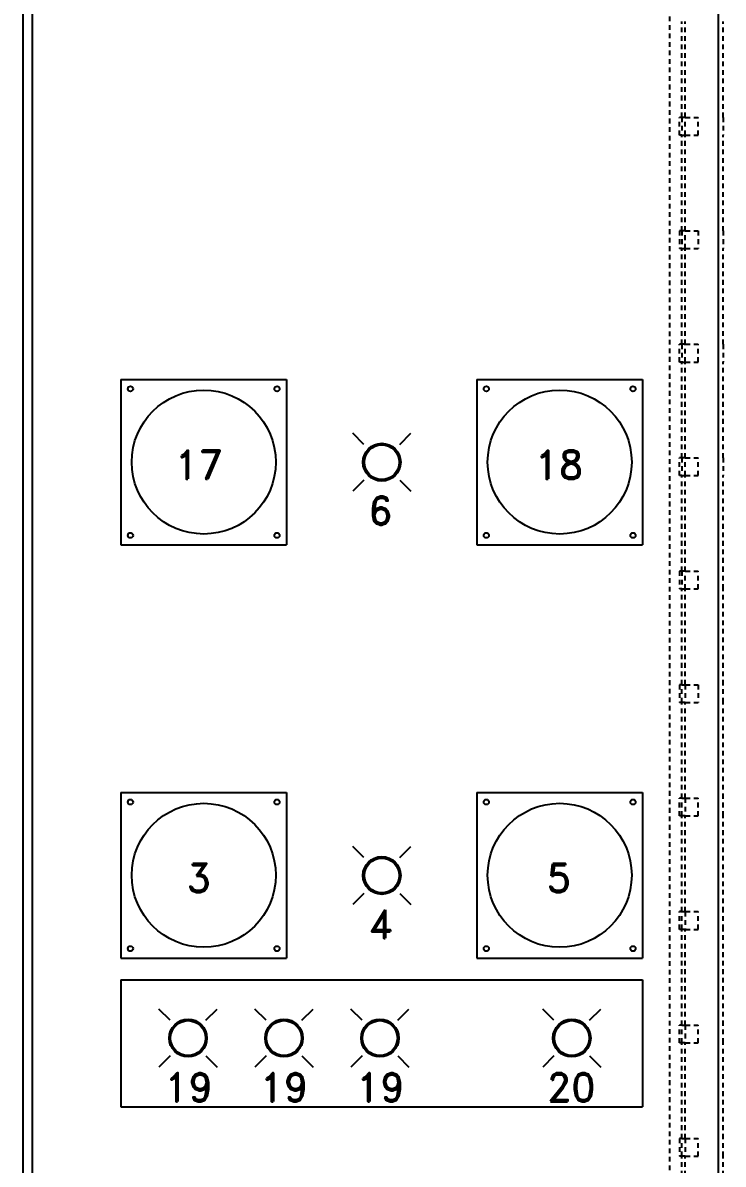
# Model space of a CAD drawing. Header units: inches. Extents: x 6 to 369, y -225 to 2.
# Drawn here: x 47.48 to 65.99, y -51.44 to -21.26 of the extents above; entities that cross this region are included whole.
import ezdxf
from ezdxf.enums import TextEntityAlignment as Align

# ---------------------------------------------------------------- set-up
doc = ezdxf.new("R2010")
doc.units = ezdxf.units.IN
doc.header["$MEASUREMENT"] = 0
doc.linetypes.add('DOT2', pattern=[0.125, 0, -0.125])
doc.linetypes.add('HIDDEN2', pattern=[0.1875, 0.125, -0.0625])
doc.layers.add('Cabinet', color=253, linetype='HIDDEN2')
doc.layers.add('D', color=3, linetype='Continuous')
doc.styles.add('ROMAND', font='ROMAND.shx')

# ---------------------------------------------------------------- blocks, each defined once
blk = doc.blocks.new('A$C407A211F')
at = {"layer": 'D'}
for p, q in [((0, 88.75), (0, 0)), ((18.125, 88.752), (18.125, 0)), ((2.343, 70.683), (6.718, 70.683)), ((2.343, 70.683), (2.343, 66.308)), ((6.718, 70.683), (6.718, 66.308)), ((11.749, 70.683), (16.124, 70.683)), ((11.749, 70.683), (11.749, 66.308)), ((16.124, 70.683), (16.124, 66.308)), ((2.343, 66.308), (6.718, 66.308)), ((11.749, 66.308), (16.124, 66.308)), ((2.343, 59.757), (2.343, 55.382)), ((2.343, 59.757), (6.718, 59.757)), ((6.718, 59.757), (6.718, 55.382)), ((11.749, 59.757), (16.124, 59.757)), ((11.749, 59.757), (11.749, 55.382)), ((16.124, 59.757), (16.124, 55.382)), ((2.343, 55.382), (6.718, 55.382)), ((11.749, 55.382), (16.124, 55.382)), ((2.343, 54.807), (2.343, 51.452)), ((2.343, 54.807), (16.127, 54.807)), ((16.127, 54.807), (16.127, 51.452)), ((2.343, 51.452), (16.127, 51.452))]:
    blk.add_line(p, q, dxfattribs=at)
at = {"layer": 'D', "color": 7}
for p, q in [((8.764, 68.963), (8.469, 69.259)), ((9.709, 68.963), (10.004, 69.259)), ((8.764, 68.019), (8.469, 67.724)), ((9.709, 68.019), (10.004, 67.724)), ((8.764, 58.038), (8.469, 58.333)), ((9.709, 58.038), (10.004, 58.333)), ((8.764, 57.093), (8.469, 56.798)), ((9.709, 57.093), (10.004, 56.798)), ((3.644, 53.739), (3.348, 54.035)), ((4.588, 53.739), (4.883, 54.035)), ((6.179, 53.739), (5.883, 54.035)), ((7.123, 53.739), (7.419, 54.035)), ((8.714, 53.739), (8.419, 54.035)), ((9.659, 53.739), (9.954, 54.035)), ((13.785, 53.739), (13.49, 54.035)), ((14.729, 53.739), (15.025, 54.035)), ((3.644, 52.795), (3.348, 52.499)), ((4.588, 52.795), (4.883, 52.499)), ((6.179, 52.795), (5.883, 52.499)), ((7.123, 52.795), (7.419, 52.499)), ((8.714, 52.795), (8.419, 52.499)), ((9.659, 52.795), (9.954, 52.499)), ((13.785, 52.795), (13.49, 52.499)), ((14.729, 52.795), (15.025, 52.499))]:
    blk.add_line(p, q, dxfattribs=at)
at = {"layer": 'D'}
for centre, radius in [((2.593, 70.433), 0.0688), ((4.531, 68.496), 1.903), ((6.468, 70.433), 0.0688), ((11.999, 70.433), 0.0688), ((13.937, 68.496), 1.903), ((15.874, 70.433), 0.0688), ((2.593, 66.558), 0.0688), ((6.468, 66.558), 0.0688), ((11.999, 66.558), 0.0688), ((15.874, 66.558), 0.0688), ((2.593, 59.507), 0.0688), ((4.531, 57.57), 1.903), ((6.468, 59.507), 0.0688), ((11.999, 59.507), 0.0688), ((13.937, 57.57), 1.903), ((15.874, 59.507), 0.0688), ((2.593, 55.632), 0.0688), ((6.468, 55.632), 0.0688), ((11.999, 55.632), 0.0688), ((15.874, 55.632), 0.0688)]:
    blk.add_circle(centre, radius, dxfattribs=at)
at = {"layer": 'D', "color": 7}
for centre, radius in [((9.236, 68.491), 0.5), ((9.236, 68.491), 0.492), ((9.236, 68.491), 0.484), ((9.236, 68.491), 0.476), ((9.236, 68.491), 0.468), ((9.236, 68.491), 0.46), ((9.236, 57.566), 0.5), ((9.236, 57.566), 0.492), ((9.236, 57.566), 0.484), ((9.236, 57.566), 0.476), ((9.236, 57.566), 0.468), ((9.236, 57.566), 0.46), ((4.116, 53.267), 0.5), ((4.116, 53.267), 0.5), ((4.116, 53.267), 0.492), ((4.116, 53.267), 0.492), ((4.116, 53.267), 0.484), ((4.116, 53.267), 0.484), ((4.116, 53.267), 0.476), ((4.116, 53.267), 0.476), ((4.116, 53.267), 0.468), ((4.116, 53.267), 0.468), ((4.116, 53.267), 0.46), ((4.116, 53.267), 0.46), ((6.651, 53.267), 0.5), ((6.651, 53.267), 0.492), ((6.651, 53.267), 0.484), ((6.651, 53.267), 0.476), ((6.651, 53.267), 0.468), ((6.651, 53.267), 0.46), ((9.187, 53.267), 0.5), ((9.187, 53.267), 0.492), ((9.187, 53.267), 0.484), ((9.187, 53.267), 0.476), ((9.187, 53.267), 0.468), ((9.187, 53.267), 0.46), ((14.257, 53.267), 0.5), ((14.257, 53.267), 0.492), ((14.257, 53.267), 0.484), ((14.257, 53.267), 0.476), ((14.257, 53.267), 0.468), ((14.257, 53.267), 0.46)]:
    blk.add_circle(centre, radius, dxfattribs=at)
at = {"layer": 'D', "style": 'ROMAND'}
for s, p in [('17', (4.404, 68.051)), ('18', (13.918, 68.051)), ('6', (9.198, 66.833)), ('3', (4.404, 57.125)), ('5', (13.918, 57.125)), ('4', (9.198, 55.908)), ('19', (4.129, 51.592)), ('19', (6.651, 51.592)), ('19', (9.198, 51.592)), ('20', (14.242, 51.592))]:
    blk.add_text(s, height=0.75, dxfattribs=at).set_placement(p, align=Align.CENTER)

msp = doc.modelspace()

# ---------------------------------------------------------------- linework, layer by layer
at = {"layer": 'Cabinet', "color": 7, "linetype": 'HIDDEN2'}
for p, q in [((64.58311, -101.99835), (64.58311, -11.99835)), ((64.89561, -23.76385), (64.89561, -21.23285)), ((64.98936, -23.76385), (64.98936, -21.23285)), ((65.98936, -23.76385), (65.98936, -21.23285)), ((64.89561, -23.76385), (64.83311, -23.76385)), ((64.83311, -24.23285), (64.83311, -23.76385)), ((64.89561, -23.76385), (64.89561, -24.23285)), ((64.98936, -23.76385), (64.89561, -23.76385)), ((64.98936, -24.23285), (64.98936, -23.76385)), ((64.98936, -23.76385), (65.33311, -23.76385)), ((65.33311, -24.23285), (65.33311, -23.76385)), ((65.98936, -23.76385), (65.98936, -24.23285)), ((64.89561, -24.23285), (64.83311, -24.23285)), ((64.89561, -26.76385), (64.89561, -24.23285)), ((64.89561, -24.23285), (64.98936, -24.23285)), ((64.98936, -26.76385), (64.98936, -24.23285)), ((64.98936, -24.23285), (65.33311, -24.23285)), ((65.98936, -26.76385), (65.98936, -24.23285)), ((64.89561, -26.76385), (64.83311, -26.76385)), ((64.83311, -26.76385), (64.83311, -27.23285)), ((64.89561, -26.76385), (64.89561, -27.23285)), ((64.98936, -26.76385), (64.89561, -26.76385)), ((64.98936, -27.23285), (64.98936, -26.76385)), ((64.98936, -26.76385), (65.33311, -26.76385)), ((65.33311, -26.76385), (65.33311, -27.23285)), ((65.98936, -26.76385), (65.98936, -27.23285)), ((64.89561, -27.23285), (64.83311, -27.23285)), ((64.89561, -29.76385), (64.89561, -27.23285)), ((64.89561, -27.23285), (64.98936, -27.23285)), ((64.98936, -29.76385), (64.98936, -27.23285)), ((64.98936, -27.23285), (65.33311, -27.23285)), ((65.98936, -29.76385), (65.98936, -27.23285)), ((64.89561, -29.76385), (64.83311, -29.76385)), ((64.83311, -30.23285), (64.83311, -29.76385)), ((64.89561, -29.76385), (64.89561, -30.23285)), ((64.98936, -29.76385), (64.89561, -29.76385)), ((64.98936, -30.23285), (64.98936, -29.76385)), ((64.98936, -29.76385), (65.33311, -29.76385)), ((65.33311, -30.23285), (65.33311, -29.76385)), ((65.98936, -29.76385), (65.98936, -30.23285)), ((64.89561, -30.23285), (64.83311, -30.23285)), ((64.89561, -32.76385), (64.89561, -30.23285)), ((64.89561, -30.23285), (64.98936, -30.23285)), ((64.98936, -32.76385), (64.98936, -30.23285)), ((64.98936, -30.23285), (65.33311, -30.23285)), ((65.98936, -32.76385), (65.98936, -30.23285)), ((64.89561, -32.76385), (64.83311, -32.76385)), ((64.83311, -33.23285), (64.83311, -32.76385)), ((64.89561, -32.76385), (64.89561, -33.23285)), ((64.98936, -32.76385), (64.89561, -32.76385)), ((64.98936, -33.23285), (64.98936, -32.76385)), ((64.98936, -32.76385), (65.33311, -32.76385)), ((65.33311, -33.23285), (65.33311, -32.76385)), ((65.98936, -32.76385), (65.98936, -33.23285)), ((64.89561, -33.23285), (64.83311, -33.23285)), ((64.89561, -35.76385), (64.89561, -33.23285)), ((64.89561, -33.23285), (64.98936, -33.23285)), ((64.98936, -35.76385), (64.98936, -33.23285)), ((64.98936, -33.23285), (65.33311, -33.23285)), ((65.98936, -35.76385), (65.98936, -33.23285)), ((64.89561, -35.76385), (64.83311, -35.76385)), ((64.83311, -35.76385), (64.83311, -36.23285)), ((64.89561, -35.76385), (64.89561, -36.23285)), ((64.98936, -35.76385), (64.89561, -35.76385)), ((64.98936, -36.23285), (64.98936, -35.76385)), ((64.98936, -35.76385), (65.33311, -35.76385)), ((65.33311, -36.23285), (65.33311, -35.76385)), ((65.98936, -36.23285), (65.98936, -35.76385)), ((64.89561, -36.23285), (64.83311, -36.23285)), ((64.89561, -38.76385), (64.89561, -36.23285)), ((64.89561, -36.23285), (64.98936, -36.23285)), ((64.98936, -38.76385), (64.98936, -36.23285)), ((64.98936, -36.23285), (65.33311, -36.23285)), ((65.98936, -38.76385), (65.98936, -36.23285)), ((64.89561, -38.76385), (64.83311, -38.76385)), ((64.83311, -38.76385), (64.83311, -39.23285)), ((64.89561, -39.23285), (64.89561, -38.76385)), ((64.89561, -38.76385), (64.98936, -38.76385)), ((64.98936, -38.76385), (64.98936, -39.23285)), ((64.98936, -38.76385), (65.33311, -38.76385)), ((65.33311, -38.76385), (65.33311, -39.23285)), ((65.98936, -39.23285), (65.98936, -38.76385)), ((64.89561, -39.23285), (64.83311, -39.23285)), ((64.89561, -41.76385), (64.89561, -39.23285)), ((64.98936, -39.23285), (64.89561, -39.23285)), ((64.98936, -41.76385), (64.98936, -39.23285)), ((64.98936, -39.23285), (65.33311, -39.23285)), ((65.98936, -41.76385), (65.98936, -39.23285)), ((64.89561, -41.76385), (64.83311, -41.76385)), ((64.83311, -42.23285), (64.83311, -41.76385)), ((64.89561, -41.76385), (64.98936, -41.76385)), ((64.89561, -42.23285), (64.89561, -41.76385)), ((64.98936, -41.76385), (64.98936, -42.23285)), ((64.98936, -41.76385), (65.33311, -41.76385)), ((65.33311, -42.23285), (65.33311, -41.76385)), ((65.98936, -42.23285), (65.98936, -41.76385)), ((64.89561, -42.23285), (64.83311, -42.23285)), ((64.89561, -44.76385), (64.89561, -42.23285)), ((64.98936, -42.23285), (64.89561, -42.23285)), ((64.98936, -44.76385), (64.98936, -42.23285)), ((64.98936, -42.23285), (65.33311, -42.23285)), ((65.98936, -44.76385), (65.98936, -42.23285)), ((64.89561, -44.76385), (64.83311, -44.76385)), ((64.83311, -45.23285), (64.83311, -44.76385)), ((64.89561, -44.76385), (64.98936, -44.76385)), ((64.89561, -45.23285), (64.89561, -44.76385)), ((64.98936, -44.76385), (64.98936, -45.23285)), ((64.98936, -44.76385), (65.33311, -44.76385)), ((65.33311, -45.23285), (65.33311, -44.76385)), ((65.98936, -45.23285), (65.98936, -44.76385)), ((64.89561, -45.23285), (64.83311, -45.23285)), ((64.89561, -47.76385), (64.89561, -45.23285)), ((64.98936, -45.23285), (64.89561, -45.23285)), ((64.98936, -47.76385), (64.98936, -45.23285)), ((64.98936, -45.23285), (65.33311, -45.23285)), ((65.98936, -47.76385), (65.98936, -45.23285)), ((64.89561, -47.76385), (64.83311, -47.76385)), ((64.83311, -48.23285), (64.83311, -47.76385)), ((64.89561, -47.76385), (64.98936, -47.76385)), ((64.89561, -48.23285), (64.89561, -47.76385)), ((64.98936, -47.76385), (64.98936, -48.23285)), ((64.98936, -47.76385), (65.33311, -47.76385)), ((65.33311, -48.23285), (65.33311, -47.76385)), ((65.98936, -48.23285), (65.98936, -47.76385)), ((64.89561, -48.23285), (64.83311, -48.23285)), ((64.89561, -50.76385), (64.89561, -48.23285)), ((64.98936, -48.23285), (64.89561, -48.23285)), ((64.98936, -50.76385), (64.98936, -48.23285)), ((64.98936, -48.23285), (65.33311, -48.23285)), ((65.98936, -50.76385), (65.98936, -48.23285)), ((64.89561, -50.76385), (64.83311, -50.76385)), ((64.83311, -50.76385), (64.83311, -51.23285)), ((64.89561, -50.76385), (64.98936, -50.76385)), ((64.89561, -51.23285), (64.89561, -50.76385)), ((64.98936, -50.76385), (64.98936, -51.23285)), ((64.98936, -50.76385), (65.33311, -50.76385)), ((65.33311, -51.23285), (65.33311, -50.76385)), ((65.98936, -51.23285), (65.98936, -50.76385)), ((64.89561, -51.23285), (64.83311, -51.23285)), ((64.89561, -53.76385), (64.89561, -51.23285)), ((64.98936, -51.23285), (64.89561, -51.23285)), ((64.89561, -51.23285), (64.89561, -51.23285)), ((64.98936, -53.76385), (64.98936, -51.23285)), ((64.98936, -51.23285), (65.33311, -51.23285)), ((65.98936, -53.76385), (65.98936, -51.23285))]:
    msp.add_line(p, q, dxfattribs=at)
at = {"layer": 'D', "color": 7}
msp.add_line((47.48191, -12.62335), (47.48191, -101.37335), dxfattribs=at)

# ---------------------------------------------------------------- block references
at = {"layer": 'Cabinet', "color": 7, "linetype": 'DOT2'}
msp.add_blockref('A$C407A211F', (47.73191, -101.37335), dxfattribs=at)

doc.saveas('drawing.dxf')
